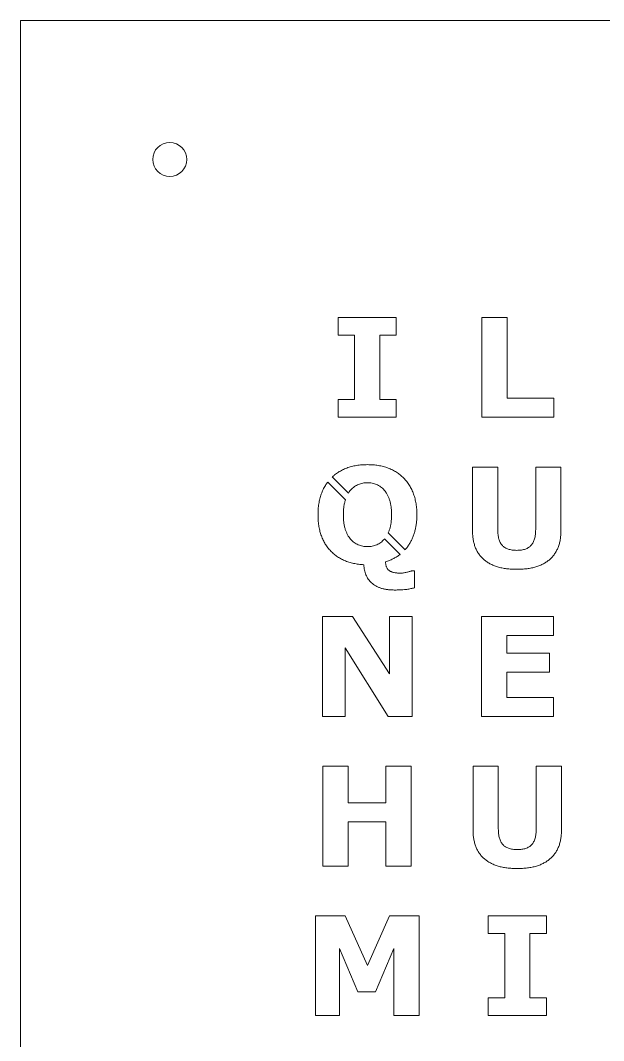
# Model space of a CAD drawing. Header units: millimetres. Extents: x -483 to 483, y -450 to 450.
# Drawn here: x -483 to -225.9, y 0 to 450 of the extents above; entities that cross this region are included whole.
import ezdxf

# ---------------------------------------------------------------- set-up
doc = ezdxf.new("R2010")
doc.units = ezdxf.units.MM

msp = doc.modelspace()

# ---------------------------------------------------------------- linework, layer by layer
at = {"color": 7, "linetype": 'Continuous', "lineweight": 15}
for p, q in [((483, 450), (-483, 450)), ((-483, 450), (-483, -450)), ((-317.32, 319), (-342.94, 319)), ((-342.94, 319), (-342.94, 311.2)), ((-317.32, 311.2), (-317.32, 319)), ((-279.52, 319), (-268.38, 319)), ((-279.52, 275), (-279.52, 319)), ((-268.38, 319), (-268.38, 283.35)), ((-342.94, 311.2), (-335.7, 311.2)), ((-335.7, 311.2), (-335.7, 282.8)), ((-324.56, 282.8), (-324.56, 311.2)), ((-324.56, 311.2), (-317.32, 311.2)), ((-335.7, 282.8), (-342.94, 282.8)), ((-342.94, 282.8), (-342.94, 275)), ((-317.32, 282.8), (-324.56, 282.8)), ((-317.32, 275), (-317.32, 282.8)), ((-268.38, 283.35), (-247.77, 283.35)), ((-247.77, 283.35), (-247.77, 275)), ((-342.94, 275), (-317.32, 275)), ((-247.77, 275), (-279.52, 275)), ((-272.53, 253), (-283.67, 253)), ((-283.67, 253), (-283.67, 224.8)), ((-272.53, 225.37), (-272.53, 253)), ((-244.68, 253), (-255.82, 253)), ((-255.82, 253), (-255.82, 225.37)), ((-244.68, 224.78), (-244.68, 253)), ((-338.38, 241.5), (-345.48, 248.6)), ((-347.49, 246.37), (-339.69, 238.57)), ((-322.45, 221.33), (-315.58, 214.46)), ((-313.38, 216.5), (-320.83, 223.95)), ((-310.36, 207.26), (-309.26, 207.26)), ((-309.26, 207.26), (-309.26, 199.7)), ((-349.83, 187), (-336.59, 187)), ((-349.83, 143), (-349.83, 187)), ((-336.59, 187), (-320.31, 161.8)), ((-320.31, 187), (-310.29, 187)), ((-320.31, 161.8), (-320.31, 187)), ((-310.29, 187), (-310.29, 143)), ((-279.73, 187), (-247.98, 187)), ((-279.73, 143), (-279.73, 187)), ((-247.98, 187), (-247.98, 178.65)), ((-268.59, 178.65), (-268.59, 170.85)), ((-247.98, 178.65), (-268.59, 178.65)), ((-339.8, 173.2), (-339.8, 143)), ((-320.85, 143), (-339.8, 173.2)), ((-268.59, 170.85), (-249.65, 170.85)), ((-249.65, 170.85), (-249.65, 162.49)), ((-268.59, 162.49), (-268.59, 151.35)), ((-249.65, 162.49), (-268.59, 162.49)), ((-268.59, 151.35), (-247.98, 151.35)), ((-247.98, 151.35), (-247.98, 143)), ((-339.8, 143), (-349.83, 143)), ((-310.29, 143), (-320.85, 143)), ((-247.98, 143), (-279.73, 143)), ((-338.53, 121), (-349.67, 121)), ((-349.67, 121), (-349.67, 77)), ((-338.53, 104.85), (-338.53, 121)), ((-310.68, 121), (-321.82, 121)), ((-321.82, 121), (-321.82, 104.85)), ((-310.68, 77), (-310.68, 121)), ((-283.43, 121), (-272.29, 121)), ((-283.43, 92.78), (-283.43, 121)), ((-272.29, 121), (-272.29, 93.37)), ((-255.58, 121), (-244.44, 121)), ((-255.58, 93.37), (-255.58, 121)), ((-244.44, 121), (-244.44, 92.8)), ((-321.82, 104.85), (-338.53, 104.85)), ((-338.53, 77), (-338.53, 96.49)), ((-338.53, 96.49), (-321.82, 96.49)), ((-321.82, 96.49), (-321.82, 77)), ((-349.67, 77), (-338.53, 77)), ((-321.82, 77), (-310.68, 77)), ((-352.89, 55), (-339.85, 55)), ((-352.89, 11), (-352.89, 55)), ((-339.85, 55), (-330.03, 33.09)), ((-330.03, 33.09), (-320.24, 55)), ((-320.24, 55), (-307.22, 55)), ((-307.22, 55), (-307.22, 11)), ((-276.7, 55), (-251.08, 55)), ((-276.7, 47.2), (-276.7, 55)), ((-251.08, 55), (-251.08, 47.2)), ((-269.46, 47.2), (-276.7, 47.2)), ((-269.46, 18.8), (-269.46, 47.2)), ((-258.32, 47.2), (-258.32, 18.8)), ((-251.08, 47.2), (-258.32, 47.2)), ((-342.31, 40.56), (-342.31, 11)), ((-334.22, 21.58), (-342.31, 40.56)), ((-318.36, 40.56), (-326.45, 21.58)), ((-318.36, 11), (-318.36, 40.56)), ((-326.45, 21.58), (-334.22, 21.58)), ((-276.7, 18.8), (-269.46, 18.8)), ((-276.7, 11), (-276.7, 18.8)), ((-258.32, 18.8), (-251.08, 18.8)), ((-251.08, 18.8), (-251.08, 11)), ((-342.31, 11), (-352.89, 11)), ((-307.22, 11), (-318.36, 11)), ((-251.08, 11), (-276.7, 11))]:
    msp.add_line(p, q, dxfattribs=at)
msp.add_circle((-417.15, 388.65), 7.5, dxfattribs=at)
for points, knots in [([(-345.48, 248.6), (-345.16, 248.91), (-344.31, 249.66), (-342.84, 250.73), (-341.04, 251.76), (-339.1, 252.6), (-337.01, 253.25), (-334.8, 253.71), (-332.45, 254), (-330.83, 254.03), (-330.01, 254.04)], [0.5220406, 0.5220406, 0.5220406, 0.5220406, 0.5601327, 0.6182732, 0.6769667, 0.7367148, 0.7983281, 0.8625152, 0.9295857, 1, 1, 1, 1]), ([(-330.01, 254.04), (-329.18, 254.03), (-327.57, 254), (-325.23, 253.71), (-323.01, 253.25), (-320.93, 252.6), (-318.99, 251.76), (-317.18, 250.73), (-315.51, 249.52), (-313.99, 248.12), (-312.63, 246.57), (-311.43, 244.87), (-310.44, 243.03), (-309.6, 241.07), (-308.98, 238.97), (-308.52, 236.73), (-308.24, 234.37), (-308.21, 232.75), (-308.19, 231.91)], [0, 0, 0, 0, 0.070404, 0.137231, 0.201178, 0.262783, 0.322739, 0.381424, 0.439748, 0.498399, 0.557122, 0.615747, 0.674913, 0.735117, 0.79726, 0.861621, 0.929124, 1, 1, 1, 1]), ([(-351.79, 231.91), (-351.77, 232.74), (-351.74, 234.36), (-351.46, 236.73), (-351.02, 238.96), (-350.39, 241.07), (-349.57, 243.03), (-348.61, 244.81), (-347.86, 245.88), (-347.49, 246.37)], [0, 0, 0, 0, 0.0708862, 0.138398, 0.2029523, 0.265104, 0.325226, 0.3843997, 0.4365882, 0.4365882, 0.4365882, 0.4365882]), ([(-329.97, 246.07), (-330.32, 246.06), (-331.01, 246.04), (-332.02, 245.9), (-333, 245.67), (-333.95, 245.35), (-334.87, 244.91), (-335.75, 244.36), (-336.59, 243.68), (-337.1, 243.15), (-337.36, 242.88)], [0, 0, 0, 0, 0.125256, 0.247418, 0.368803, 0.489398, 0.611178, 0.735309, 0.864114, 1, 1, 1, 1]), ([(-322.59, 242.82), (-322.84, 243.09), (-323.33, 243.63), (-324.15, 244.32), (-325.03, 244.87), (-325.97, 245.31), (-326.94, 245.65), (-327.93, 245.89), (-328.95, 246.04), (-329.63, 246.06), (-329.97, 246.07)], [0, 0, 0, 0, 0.132589, 0.260007, 0.385051, 0.508606, 0.63223, 0.754366, 0.876207, 1, 1, 1, 1]), ([(-339.69, 238.57), (-339.7, 238.54), (-339.86, 238.03), (-340.15, 236.99), (-340.42, 235.41), (-340.59, 233.73), (-340.61, 232.56), (-340.62, 231.96)], [0.4242454, 0.4242454, 0.4242454, 0.4242454, 0.4324617, 0.5627668, 0.699933, 0.8456342, 1, 1, 1, 1]), ([(-337.36, 242.88), (-337.6, 242.59), (-337.96, 242.15), (-338.28, 241.67), (-338.38, 241.5)], [0, 0, 0, 0, 0.0956017, 0.1476025, 0.1476025, 0.1476025, 0.1476025]), ([(-319.36, 232), (-319.37, 232.61), (-319.39, 233.79), (-319.55, 235.49), (-319.83, 237.04), (-320.22, 238.46), (-320.71, 239.74), (-321.26, 240.89), (-321.86, 241.93), (-322.35, 242.53), (-322.59, 242.82)], [0, 0, 0, 0, 0.159297, 0.306971, 0.443194, 0.570263, 0.688818, 0.799024, 0.90244, 1, 1, 1, 1]), ([(-331.59, 209.92), (-332.37, 209.98), (-333.89, 210.09), (-336.1, 210.48), (-338.17, 211.02), (-340.11, 211.74), (-341.92, 212.62), (-343.59, 213.67), (-345.13, 214.89), (-346.52, 216.26), (-347.76, 217.79), (-348.85, 219.44), (-349.75, 221.23), (-350.51, 223.12), (-351.08, 225.15), (-351.49, 227.29), (-351.74, 229.56), (-351.77, 231.11), (-351.79, 231.91)], [0, 0, 0, 0, 0.069934, 0.136587, 0.200424, 0.26174, 0.321589, 0.380167, 0.438028, 0.496556, 0.555038, 0.613736, 0.673031, 0.733775, 0.796137, 0.861019, 0.928834, 1, 1, 1, 1]), ([(-340.62, 231.96), (-340.61, 231.35), (-340.59, 230.18), (-340.42, 228.49), (-340.16, 226.95), (-339.77, 225.53), (-339.3, 224.26), (-338.75, 223.11), (-338.14, 222.07), (-337.65, 221.46), (-337.42, 221.16)], [0, 0, 0, 0, 0.159046, 0.30572, 0.442217, 0.568775, 0.686751, 0.797284, 0.901005, 1, 1, 1, 1]), ([(-320.83, 223.95), (-320.74, 224.14), (-320.48, 224.74), (-320.11, 225.81), (-319.77, 227.2), (-319.52, 228.69), (-319.39, 230.31), (-319.37, 231.42), (-319.36, 232)], [0.2810141, 0.2810141, 0.2810141, 0.2810141, 0.3354621, 0.4527745, 0.5766571, 0.7088677, 0.8492394, 1, 1, 1, 1]), ([(-308.19, 231.91), (-308.2, 231.29), (-308.22, 230.07), (-308.39, 228.28), (-308.65, 226.55), (-309.02, 224.88), (-309.51, 223.28), (-310.09, 221.73), (-310.79, 220.26), (-311.59, 218.86), (-312.44, 217.59), (-313.08, 216.84), (-313.38, 216.5)], [0, 0, 0, 0, 0.0692592, 0.1359987, 0.2010441, 0.2647074, 0.3266997, 0.3878363, 0.4483919, 0.508466, 0.5680491, 0.6184765, 0.6184765, 0.6184765, 0.6184765]), ([(-264.16, 216.24), (-264.51, 216.25), (-265.19, 216.26), (-266.17, 216.37), (-267.08, 216.53), (-267.91, 216.76), (-268.68, 217.07), (-269.37, 217.44), (-269.98, 217.89), (-270.53, 218.4), (-271.01, 218.99), (-271.42, 219.67), (-271.77, 220.42), (-272.04, 221.26), (-272.27, 222.17), (-272.42, 223.16), (-272.51, 224.24), (-272.52, 224.98), (-272.53, 225.37)], [0, 0, 0, 0, 0.073561, 0.142003, 0.206241, 0.266835, 0.323814, 0.378466, 0.43109, 0.482676, 0.534963, 0.589776, 0.647406, 0.708316, 0.774042, 0.844168, 0.919151, 1, 1, 1, 1]), ([(-255.82, 225.37), (-255.83, 225), (-255.84, 224.28), (-255.93, 223.23), (-256.08, 222.26), (-256.29, 221.36), (-256.57, 220.53), (-256.91, 219.78), (-257.3, 219.09), (-257.77, 218.49), (-258.3, 217.95), (-258.92, 217.5), (-259.6, 217.1), (-260.37, 216.79), (-261.2, 216.53), (-262.12, 216.36), (-263.12, 216.26), (-263.8, 216.25), (-264.16, 216.24)], [0, 0, 0, 0, 0.078088, 0.151514, 0.220684, 0.284579, 0.345705, 0.403285, 0.458194, 0.511248, 0.56385, 0.617023, 0.671932, 0.729344, 0.790494, 0.855671, 0.925568, 1, 1, 1, 1]), ([(-337.42, 221.16), (-337.17, 220.9), (-336.69, 220.37), (-335.87, 219.7), (-334.99, 219.13), (-334.05, 218.67), (-333.07, 218.32), (-332.06, 218.07), (-331.03, 217.92), (-330.33, 217.9), (-329.97, 217.89)], [0, 0, 0, 0, 0.128798, 0.25463, 0.378438, 0.502817, 0.626779, 0.750159, 0.874168, 1, 1, 1, 1]), ([(-329.97, 217.89), (-329.62, 217.9), (-328.92, 217.92), (-327.89, 218.07), (-326.89, 218.34), (-325.9, 218.68), (-324.96, 219.14), (-324.08, 219.72), (-323.26, 220.42), (-322.78, 220.95), (-322.53, 221.22)], [0, 0, 0, 0, 0.125375, 0.248934, 0.371151, 0.494662, 0.619025, 0.742921, 0.869562, 1, 1, 1, 1]), ([(-283.67, 224.8), (-283.65, 224.14), (-283.62, 222.85), (-283.4, 220.97), (-283.01, 219.22), (-282.47, 217.58), (-281.77, 216.06), (-280.92, 214.65), (-279.9, 213.37), (-278.74, 212.22), (-277.42, 211.19), (-275.96, 210.3), (-274.34, 209.56), (-272.59, 208.93), (-270.69, 208.46), (-268.64, 208.13), (-266.44, 207.93), (-264.93, 207.9), (-264.16, 207.89)], [0, 0, 0, 0, 0.067398, 0.131366, 0.192206, 0.250398, 0.306965, 0.362232, 0.417311, 0.47266, 0.52885, 0.586903, 0.646896, 0.709583, 0.775992, 0.846355, 0.920804, 1, 1, 1, 1]), ([(-264.16, 207.89), (-263.38, 207.9), (-261.87, 207.93), (-259.68, 208.13), (-257.64, 208.46), (-255.74, 208.94), (-253.98, 209.55), (-252.37, 210.3), (-250.91, 211.19), (-249.59, 212.22), (-248.43, 213.37), (-247.42, 214.65), (-246.57, 216.05), (-245.88, 217.57), (-245.34, 219.21), (-244.95, 220.96), (-244.73, 222.83), (-244.7, 224.12), (-244.68, 224.78)], [0, 0, 0, 0, 0.079331, 0.153908, 0.224099, 0.290335, 0.353409, 0.413504, 0.471403, 0.52769, 0.583133, 0.638123, 0.693484, 0.749756, 0.808047, 0.868703, 0.932487, 1, 1, 1, 1]), ([(-315.58, 214.46), (-315.69, 214.37), (-316.23, 213.96), (-317.27, 213.27), (-318.75, 212.47), (-320.33, 211.77), (-321.45, 211.39), (-322.02, 211.2)], [0.7302767, 0.7302767, 0.7302767, 0.7302767, 0.7458265, 0.8066906, 0.8689266, 0.9331354, 1, 1, 1, 1]), ([(-328.2, 201.93), (-328.46, 202.18), (-328.97, 202.68), (-329.63, 203.54), (-330.2, 204.45), (-330.66, 205.43), (-331.01, 206.48), (-331.3, 207.57), (-331.49, 208.73), (-331.55, 209.52), (-331.59, 209.92)], [0, 0, 0, 0, 0.122646, 0.242211, 0.362798, 0.483348, 0.606609, 0.733711, 0.864165, 1, 1, 1, 1]), ([(-322.02, 211.2), (-322, 210.99), (-321.98, 210.57), (-321.88, 209.97), (-321.76, 209.41), (-321.58, 208.91), (-321.36, 208.44), (-321.1, 208.03), (-320.79, 207.67), (-320.45, 207.35), (-320.04, 207.07), (-319.57, 206.84), (-319.04, 206.64), (-318.45, 206.47), (-317.79, 206.35), (-317.07, 206.26), (-316.29, 206.2), (-315.74, 206.2), (-315.46, 206.2)], [0, 0, 0, 0, 0.068496, 0.132268, 0.19258, 0.248238, 0.301504, 0.35348, 0.402582, 0.451527, 0.502528, 0.557347, 0.616375, 0.680959, 0.751364, 0.828145, 0.910675, 1, 1, 1, 1]), ([(-315.46, 206.2), (-315.25, 206.2), (-314.82, 206.21), (-314.14, 206.29), (-313.4, 206.41), (-312.65, 206.57), (-311.92, 206.74), (-311.29, 206.93), (-310.78, 207.08), (-310.49, 207.2), (-310.36, 207.26)], [0, 0, 0, 0, 0.119116, 0.250026, 0.391433, 0.545497, 0.694069, 0.819628, 0.921019, 1, 1, 1, 1]), ([(-318.27, 198.75), (-318.81, 198.76), (-319.85, 198.78), (-321.36, 198.94), (-322.76, 199.19), (-324.06, 199.55), (-325.25, 200), (-326.34, 200.56), (-327.33, 201.18), (-327.91, 201.68), (-328.2, 201.93)], [0, 0, 0, 0, 0.151183, 0.292942, 0.42601, 0.552053, 0.671393, 0.784955, 0.894282, 1, 1, 1, 1]), ([(-309.26, 199.7), (-309.8, 199.58), (-310.93, 199.33), (-312.41, 199.06), (-313.78, 198.89), (-315.06, 198.82), (-316.58, 198.76), (-317.68, 198.75), (-318.27, 198.75)], [0, 0, 0, 0, 0.184094, 0.381839, 0.496902, 0.637946, 0.805321, 1, 1, 1, 1]), ([(-263.95, 75.89), (-264.73, 75.9), (-266.24, 75.93), (-268.43, 76.13), (-270.47, 76.46), (-272.37, 76.94), (-274.13, 77.55), (-275.74, 78.3), (-277.2, 79.19), (-278.52, 80.22), (-279.68, 81.37), (-280.69, 82.65), (-281.54, 84.05), (-282.23, 85.57), (-282.76, 87.21), (-283.16, 88.96), (-283.38, 90.83), (-283.41, 92.12), (-283.43, 92.78)], [0, 0, 0, 0, 0.0793312, 0.1539083, 0.2240993, 0.2903355, 0.3534086, 0.4135036, 0.4714032, 0.5276897, 0.5831331, 0.638123, 0.6934843, 0.749756, 0.8080474, 0.8687028, 0.9324868, 1, 1, 1, 1]), ([(-272.29, 93.37), (-272.28, 93), (-272.26, 92.28), (-272.18, 91.23), (-272.02, 90.26), (-271.82, 89.36), (-271.54, 88.53), (-271.2, 87.78), (-270.81, 87.09), (-270.34, 86.49), (-269.81, 85.95), (-269.19, 85.5), (-268.51, 85.1), (-267.74, 84.79), (-266.9, 84.53), (-265.98, 84.36), (-264.99, 84.26), (-264.31, 84.25), (-263.95, 84.24)], [0, 0, 0, 0, 0.078088, 0.151514, 0.220684, 0.284579, 0.345705, 0.403285, 0.458194, 0.511248, 0.56385, 0.617023, 0.671932, 0.729344, 0.790494, 0.855671, 0.925568, 1, 1, 1, 1]), ([(-263.95, 84.24), (-263.6, 84.25), (-262.92, 84.26), (-261.94, 84.37), (-261.03, 84.53), (-260.19, 84.76), (-259.43, 85.07), (-258.74, 85.44), (-258.12, 85.89), (-257.57, 86.4), (-257.1, 86.99), (-256.69, 87.67), (-256.34, 88.42), (-256.07, 89.26), (-255.84, 90.17), (-255.69, 91.16), (-255.6, 92.24), (-255.59, 92.98), (-255.58, 93.37)], [0, 0, 0, 0, 0.073561, 0.142003, 0.206241, 0.266835, 0.323814, 0.378466, 0.43109, 0.482676, 0.534963, 0.589776, 0.647406, 0.708316, 0.774042, 0.844168, 0.919151, 1, 1, 1, 1]), ([(-244.44, 92.8), (-244.46, 92.14), (-244.48, 90.85), (-244.71, 88.97), (-245.1, 87.22), (-245.64, 85.58), (-246.34, 84.06), (-247.18, 82.65), (-248.2, 81.37), (-249.37, 80.22), (-250.68, 79.19), (-252.15, 78.3), (-253.77, 77.56), (-255.52, 76.93), (-257.42, 76.46), (-259.47, 76.13), (-261.66, 75.93), (-263.17, 75.9), (-263.95, 75.89)], [0, 0, 0, 0, 0.067398, 0.131366, 0.192206, 0.250398, 0.306965, 0.362232, 0.417311, 0.47266, 0.52885, 0.586903, 0.646896, 0.709583, 0.775992, 0.846355, 0.920804, 1, 1, 1, 1])]:
    msp.add_open_spline(points, degree=3, knots=knots, dxfattribs=at)
msp.add_open_spline([(-322.53, 221.22), (-322.5, 221.26), (-322.48, 221.29), (-322.45, 221.33)], degree=3, dxfattribs=at)

doc.saveas('drawing.dxf')
